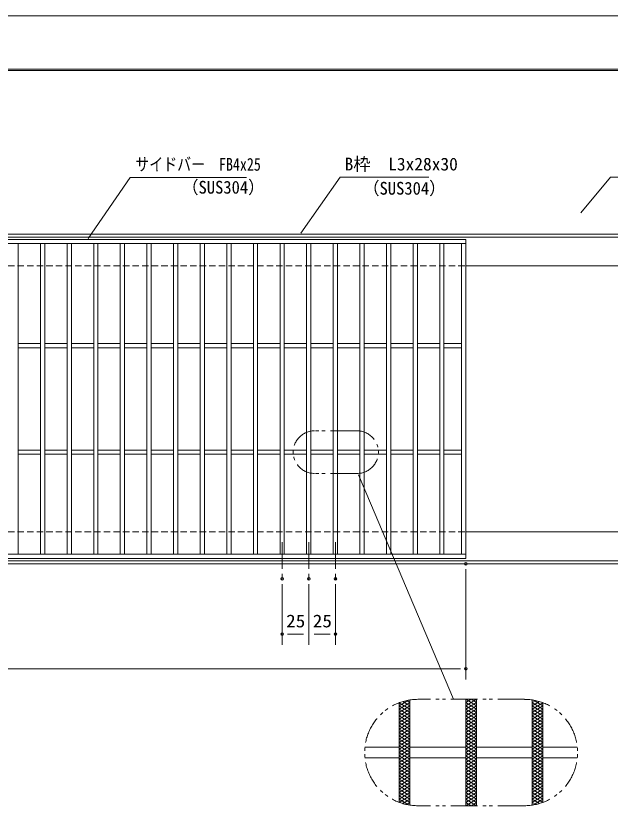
# Model space of a CAD drawing. Units: millimetres, scale not verified. Extents: x -1050 to 1050, y -742 to 742.
# Drawn here: x -218 to 340, y -8 to 742 of the extents above; entities that cross this region are included whole.
import ezdxf
from ezdxf.enums import TextEntityAlignment as Align

# ---------------------------------------------------------------- set-up
doc = ezdxf.new("R2010")
doc.units = ezdxf.units.MM
doc.header["$LTSCALE"] = 5
doc.header["$PDMODE"] = 32
doc.header["$PDSIZE"] = 2.5
for name, pattern in [('CHAIN1', [8, 5, -1, 1, -1]), ('DASHED1', [1.8, 1.2, -0.6]), ('DOUBLE_CHAIN1', [8.8, 5, -1, 0.6, -0.6, 0.6, -1])]:
    doc.linetypes.add(name, pattern=pattern)
for name, color, linetype, lineweight in [('0-0_7-図\u3000枠', 4, 'Continuous', 9), ('0-1_寸法注釈', 2, 'Continuous', 9), ('0-2_想像線', 134, 'DOUBLE_CHAIN1', 9), ('0-3_ハッチング', 4, 'Continuous', 9), ('0-5_DEFPOINTS', 134, 'Continuous', 9), ('0-6_枠', 7, 'Continuous', 9), ('0-7_蓋', 5, 'Continuous', 9), ('0-9_中心線', 6, 'CHAIN1', 9), ('0-A_溝開口', 4, 'DASHED1', 9)]:
    doc.layers.add(name, color=color, linetype=linetype, lineweight=lineweight)
doc.styles.add('ＭＳ ゴシック', font='')
doc.styles.get('ＭＳ ゴシック').set_extended_font_data('MS Gothic')

msp = doc.modelspace()

# ---------------------------------------------------------------- linework, layer by layer
at = {"layer": '0-0_7-図\u3000枠'}
msp.add_line((-973.75, 691.25), (998.75, 691.25), dxfattribs=at)
msp.add_lwpolyline([(-975, 692.5), (1000, 692.5), (1000, -692.5)], dxfattribs=at)
at = {"layer": '0-1_寸法注釈'}
for p, q in [((193.136, 100.159), (103.935, 311.249)), ((204.55, 222.475), (204.55, 118.953)), ((32.05, 208.328), (32.05, 151.522)), ((57.05, 208.328), (57.05, 151.522)), ((57.05, 208.328), (57.05, 151.522)), ((82.05, 208.328), (82.05, 151.522)), ((52.05, 161.522), (37.05, 161.522)), ((62.05, 161.522), (77.05, 161.522)), ((-785.45, 128.953), (199.55, 128.953))]:
    msp.add_line(p, q, dxfattribs=at)
for points in [[(-1.475, 590.749), (-110.699, 590.749), (-149.985, 533.294)], [(169.797, 590.968), (86.447, 590.968), (49.664, 538.288)], [(389.478, 590.968), (340.425, 590.968), (312.702, 557.538)]]:
    msp.add_lwpolyline(points, dxfattribs=at)
at = {"layer": '0-2_想像線'}
for p, q in [((102.443, 352.487), (62.443, 352.487)), ((102.443, 312.487), (62.443, 312.487)), ((259.55, 100.159), (159.55, 100.159)), ((259.55, 0.159), (159.55, 0.159))]:
    msp.add_line(p, q, dxfattribs=at)
for centre, radius, start, end in [((62.443, 332.487), 20, 90, 270), ((102.443, 332.487), 20, 270, 90), ((159.55, 50.159), 50, 90, 270), ((259.55, 50.159), 50, 270, 90)]:
    msp.add_arc(centre, radius, start, end, dxfattribs=at)
at = {"layer": '0-3_ハッチング'}
for p, q in [((142.05, 93.909), (150.822, 99.391)), ((145.346, 98.099), (152.05, 93.909)), ((148.889, 99.009), (152.05, 97.034)), ((204.55, 93.909), (214.55, 100.159)), ((204.55, 100.159), (214.55, 93.909)), ((204.55, 97.034), (209.55, 100.159)), ((209.55, 100.159), (214.55, 97.034)), ((267.05, 97.034), (270.211, 99.009)), ((267.05, 93.909), (273.754, 98.099)), ((268.278, 99.391), (277.05, 93.909)), ((142.05, 90.784), (152.05, 97.034)), ((142.05, 87.659), (152.05, 93.909)), ((142.05, 93.909), (152.05, 87.659)), ((142.05, 84.534), (152.05, 90.784)), ((142.05, 90.784), (152.05, 84.534)), ((142.088, 97.011), (152.05, 90.784)), ((204.55, 90.784), (214.55, 97.034)), ((204.55, 97.034), (214.55, 90.784)), ((204.55, 87.659), (214.55, 93.909)), ((204.55, 93.909), (214.55, 87.659)), ((204.55, 84.534), (214.55, 90.784)), ((204.55, 90.784), (214.55, 84.534)), ((267.05, 97.034), (277.05, 90.784)), ((267.05, 90.784), (277.012, 97.011)), ((267.05, 87.659), (277.05, 93.909)), ((267.05, 93.909), (277.05, 87.659)), ((267.05, 84.534), (277.05, 90.784)), ((267.05, 90.784), (277.05, 84.534)), ((142.05, 87.659), (152.05, 81.409)), ((142.05, 81.409), (152.05, 87.659)), ((142.05, 84.534), (152.05, 78.284)), ((142.05, 78.284), (152.05, 84.534)), ((204.55, 87.659), (214.55, 81.409)), ((204.55, 81.409), (214.55, 87.659)), ((204.55, 84.534), (214.55, 78.284)), ((204.55, 78.284), (214.55, 84.534)), ((267.05, 87.659), (277.05, 81.409)), ((267.05, 81.409), (277.05, 87.659)), ((267.05, 84.534), (277.05, 78.284)), ((267.05, 78.284), (277.05, 84.534)), ((142.05, 81.409), (152.05, 75.159)), ((142.05, 75.159), (152.05, 81.409)), ((142.05, 78.284), (152.05, 72.034)), ((142.05, 72.034), (152.05, 78.284)), ((142.05, 75.159), (152.05, 68.909)), ((142.05, 68.909), (152.05, 75.159)), ((204.55, 81.409), (214.55, 75.159)), ((204.55, 75.159), (214.55, 81.409)), ((204.55, 78.284), (214.55, 72.034)), ((204.55, 72.034), (214.55, 78.284)), ((204.55, 75.159), (214.55, 68.909)), ((204.55, 68.909), (214.55, 75.159)), ((267.05, 81.409), (277.05, 75.159)), ((267.05, 75.159), (277.05, 81.409)), ((267.05, 78.284), (277.05, 72.034)), ((267.05, 72.034), (277.05, 78.284)), ((267.05, 75.159), (277.05, 68.909)), ((267.05, 68.909), (277.05, 75.159)), ((142.05, 72.034), (152.05, 65.784)), ((142.05, 65.784), (152.05, 72.034)), ((142.05, 62.659), (152.05, 68.909)), ((142.05, 68.909), (152.05, 62.659)), ((204.55, 72.034), (214.55, 65.784)), ((204.55, 65.784), (214.55, 72.034)), ((204.55, 62.659), (214.55, 68.909)), ((204.55, 68.909), (214.55, 62.659)), ((267.05, 72.034), (277.05, 65.784)), ((267.05, 65.784), (277.05, 72.034)), ((267.05, 62.659), (277.05, 68.909)), ((267.05, 68.909), (277.05, 62.659)), ((142.05, 59.534), (152.05, 65.784)), ((142.05, 65.784), (152.05, 59.534)), ((142.05, 56.409), (152.05, 62.659)), ((142.05, 62.659), (152.05, 56.409)), ((204.55, 59.534), (214.55, 65.784)), ((204.55, 65.784), (214.55, 59.534)), ((204.55, 56.409), (214.55, 62.659)), ((204.55, 62.659), (214.55, 56.409)), ((267.05, 59.534), (277.05, 65.784)), ((267.05, 65.784), (277.05, 59.534)), ((267.05, 56.409), (277.05, 62.659)), ((267.05, 62.659), (277.05, 56.409)), ((142.05, 53.284), (152.05, 59.534)), ((142.05, 59.534), (152.05, 53.284)), ((142.05, 50.159), (152.05, 56.409)), ((142.05, 56.409), (152.05, 50.159)), ((142.05, 47.034), (152.05, 53.284)), ((142.05, 53.284), (152.05, 47.034)), ((204.55, 53.284), (214.55, 59.534)), ((204.55, 59.534), (214.55, 53.284)), ((204.55, 50.159), (214.55, 56.409)), ((204.55, 56.409), (214.55, 50.159)), ((204.55, 47.034), (214.55, 53.284)), ((204.55, 53.284), (214.55, 47.034)), ((267.05, 53.284), (277.05, 59.534)), ((267.05, 59.534), (277.05, 53.284)), ((267.05, 50.159), (277.05, 56.409)), ((267.05, 56.409), (277.05, 50.159)), ((267.05, 47.034), (277.05, 53.284)), ((267.05, 53.284), (277.05, 47.034)), ((142.05, 43.909), (152.05, 50.159)), ((142.05, 50.159), (152.05, 43.909)), ((142.05, 40.784), (152.05, 47.034)), ((142.05, 47.034), (152.05, 40.784)), ((204.55, 43.909), (214.55, 50.159)), ((204.55, 50.159), (214.55, 43.909)), ((204.55, 40.784), (214.55, 47.034)), ((204.55, 47.034), (214.55, 40.784)), ((267.05, 43.909), (277.05, 50.159)), ((267.05, 50.159), (277.05, 43.909)), ((267.05, 40.784), (277.05, 47.034)), ((267.05, 47.034), (277.05, 40.784)), ((142.05, 37.659), (152.05, 43.909)), ((142.05, 43.909), (152.05, 37.659)), ((142.05, 34.534), (152.05, 40.784)), ((142.05, 40.784), (152.05, 34.534)), ((142.05, 31.409), (152.05, 37.659)), ((142.05, 37.659), (152.05, 31.409)), ((204.55, 37.659), (214.55, 43.909)), ((204.55, 43.909), (214.55, 37.659)), ((204.55, 34.534), (214.55, 40.784)), ((204.55, 40.784), (214.55, 34.534)), ((204.55, 31.409), (214.55, 37.659)), ((204.55, 37.659), (214.55, 31.409)), ((267.05, 37.659), (277.05, 43.909)), ((267.05, 43.909), (277.05, 37.659)), ((267.05, 34.534), (277.05, 40.784)), ((267.05, 40.784), (277.05, 34.534)), ((267.05, 31.409), (277.05, 37.659)), ((267.05, 37.659), (277.05, 31.409)), ((142.05, 28.284), (152.05, 34.534)), ((142.05, 34.534), (152.05, 28.284)), ((142.05, 25.159), (152.05, 31.409)), ((142.05, 31.409), (152.05, 25.159)), ((204.55, 28.284), (214.55, 34.534)), ((204.55, 34.534), (214.55, 28.284)), ((204.55, 25.159), (214.55, 31.409)), ((204.55, 31.409), (214.55, 25.159)), ((267.05, 28.284), (277.05, 34.534)), ((267.05, 34.534), (277.05, 28.284)), ((267.05, 25.159), (277.05, 31.409)), ((267.05, 31.409), (277.05, 25.159)), ((142.05, 28.284), (152.05, 22.034)), ((142.05, 22.034), (152.05, 28.284)), ((142.05, 25.159), (152.05, 18.909)), ((142.05, 18.909), (152.05, 25.159)), ((204.55, 28.284), (214.55, 22.034)), ((204.55, 22.034), (214.55, 28.284)), ((204.55, 25.159), (214.55, 18.909)), ((204.55, 18.909), (214.55, 25.159)), ((267.05, 28.284), (277.05, 22.034)), ((267.05, 22.034), (277.05, 28.284)), ((267.05, 25.159), (277.05, 18.909)), ((267.05, 18.909), (277.05, 25.159)), ((142.05, 22.034), (152.05, 15.784)), ((142.05, 15.784), (152.05, 22.034)), ((142.05, 18.909), (152.05, 12.659)), ((142.05, 12.659), (152.05, 18.909)), ((142.05, 15.784), (152.05, 9.534)), ((142.05, 9.534), (152.05, 15.784)), ((204.55, 22.034), (214.55, 15.784)), ((204.55, 15.784), (214.55, 22.034)), ((204.55, 18.909), (214.55, 12.659)), ((204.55, 12.659), (214.55, 18.909)), ((204.55, 15.784), (214.55, 9.534)), ((204.55, 9.534), (214.55, 15.784)), ((267.05, 22.034), (277.05, 15.784)), ((267.05, 15.784), (277.05, 22.034)), ((267.05, 18.909), (277.05, 12.659)), ((267.05, 12.659), (277.05, 18.909)), ((267.05, 15.784), (277.05, 9.534)), ((267.05, 9.534), (277.05, 15.784)), ((142.05, 12.659), (152.05, 6.409)), ((142.05, 6.409), (152.05, 12.659)), ((142.05, 9.534), (152.05, 3.284)), ((142.088, 3.308), (152.05, 9.534)), ((204.55, 12.659), (214.55, 6.409)), ((204.55, 6.409), (214.55, 12.659)), ((204.55, 9.534), (214.55, 3.284)), ((204.55, 3.284), (214.55, 9.534)), ((267.05, 12.659), (277.05, 6.409)), ((267.05, 6.409), (277.05, 12.659)), ((267.05, 9.534), (277.012, 3.308)), ((267.05, 3.284), (277.05, 9.534)), ((142.05, 6.409), (150.822, 0.927)), ((145.346, 2.219), (152.05, 6.409)), ((148.889, 1.309), (152.05, 3.284)), ((204.55, 6.409), (214.55, 0.159)), ((204.55, 0.159), (214.55, 6.409)), ((204.55, 3.284), (209.55, 0.159)), ((209.55, 0.159), (214.55, 3.284)), ((267.05, 6.409), (273.754, 2.219)), ((267.05, 3.284), (270.211, 1.309)), ((268.278, 0.927), (277.05, 6.409))]:
    msp.add_line(p, q, dxfattribs=at)
at = {"layer": '0-5_DEFPOINTS'}
msp.add_lwpolyline([(-1050, -742.5), (-1050, 742.5), (1050, 742.5), (1050, -742.5)], close=True, dxfattribs=at)
for p in [(204.55, 227.475), (32.05, 213.328), (57.05, 213.328), (82.05, 213.328), (32.05, 161.522), (82.05, 161.522), (204.55, 128.953)]:
    msp.add_point(p, dxfattribs=at)
at = {"layer": '0-6_枠'}
for p, q in [((-795.45, 537.475), (409.55, 537.475)), ((-792.45, 534.475), (407.714, 534.475)), ((204.55, 507.475), (409.55, 507.475)), ((204.55, 257.475), (409.55, 257.475)), ((-795.45, 227.475), (409.55, 227.475)), ((-792.45, 230.475), (411.386, 230.475))]:
    msp.add_line(p, q, dxfattribs=at)
at = {"layer": '0-7_蓋'}
for p, q in [((204.55, 532.475), (-790.45, 532.475)), ((204.55, 528.475), (-790.45, 528.475)), ((-215.95, 528.475), (-215.95, 236.475)), ((-194.95, 528.475), (-194.95, 236.475)), ((-190.95, 528.475), (-190.95, 236.475)), ((-169.95, 528.475), (-169.95, 236.475)), ((-165.95, 528.475), (-165.95, 236.475)), ((-144.95, 528.475), (-144.95, 236.475)), ((-140.95, 528.475), (-140.95, 236.475)), ((-119.95, 528.475), (-119.95, 236.475)), ((-115.95, 528.475), (-115.95, 236.475)), ((-94.95, 528.475), (-94.95, 236.475)), ((-90.95, 528.475), (-90.95, 236.475)), ((-69.95, 528.475), (-69.95, 236.475)), ((-65.95, 528.475), (-65.95, 236.475)), ((-44.95, 528.475), (-44.95, 236.475)), ((-40.95, 528.475), (-40.95, 236.475)), ((-19.95, 528.475), (-19.95, 236.475)), ((-15.95, 528.475), (-15.95, 236.475)), ((5.05, 528.475), (5.05, 236.475)), ((9.05, 528.475), (9.05, 236.475)), ((30.05, 528.475), (30.05, 236.475)), ((34.05, 528.475), (34.05, 236.475)), ((55.05, 528.475), (55.05, 236.475)), ((59.05, 528.475), (59.05, 236.475)), ((80.05, 528.475), (80.05, 236.475)), ((84.05, 528.475), (84.05, 236.475)), ((105.05, 528.475), (105.05, 236.475)), ((109.05, 528.475), (109.05, 236.475)), ((130.05, 528.475), (130.05, 236.475)), ((134.05, 528.475), (134.05, 236.475)), ((155.05, 528.475), (155.05, 236.475)), ((159.05, 528.475), (159.05, 236.475)), ((180.05, 528.475), (180.05, 236.475)), ((184.05, 528.475), (184.05, 236.475)), ((200.55, 236.475), (200.55, 528.475)), ((204.55, 232.475), (204.55, 532.475)), ((-194.95, 434.475), (-215.95, 434.475)), ((-194.95, 430.475), (-215.95, 430.475)), ((-169.95, 434.475), (-190.95, 434.475)), ((-169.95, 430.475), (-190.95, 430.475)), ((-144.95, 434.475), (-165.95, 434.475)), ((-144.95, 430.475), (-165.95, 430.475)), ((-119.95, 434.475), (-140.95, 434.475)), ((-119.95, 430.475), (-140.95, 430.475)), ((-94.95, 434.475), (-115.95, 434.475)), ((-94.95, 430.475), (-115.95, 430.475)), ((-69.95, 434.475), (-90.95, 434.475)), ((-69.95, 430.475), (-90.95, 430.475)), ((-44.95, 434.475), (-65.95, 434.475)), ((-44.95, 430.475), (-65.95, 430.475)), ((-19.95, 434.475), (-40.95, 434.475)), ((-19.95, 430.475), (-40.95, 430.475)), ((5.05, 434.475), (-15.95, 434.475)), ((5.05, 430.475), (-15.95, 430.475)), ((30.05, 434.475), (9.05, 434.475)), ((30.05, 430.475), (9.05, 430.475)), ((55.05, 434.475), (34.05, 434.475)), ((55.05, 430.475), (34.05, 430.475)), ((80.05, 434.475), (59.05, 434.475)), ((80.05, 430.475), (59.05, 430.475)), ((105.05, 434.475), (84.05, 434.475)), ((105.05, 430.475), (84.05, 430.475)), ((130.05, 434.475), (109.05, 434.475)), ((130.05, 430.475), (109.05, 430.475)), ((155.05, 434.475), (134.05, 434.475)), ((155.05, 430.475), (134.05, 430.475)), ((180.05, 434.475), (159.05, 434.475)), ((180.05, 430.475), (159.05, 430.475)), ((200.55, 434.475), (184.05, 434.475)), ((200.55, 430.475), (184.05, 430.475)), ((-194.95, 334.475), (-215.95, 334.475)), ((-194.95, 330.475), (-215.95, 330.475)), ((-169.95, 334.475), (-190.95, 334.475)), ((-169.95, 330.475), (-190.95, 330.475)), ((-144.95, 334.475), (-165.95, 334.475)), ((-144.95, 330.475), (-165.95, 330.475)), ((-119.95, 334.475), (-140.95, 334.475)), ((-119.95, 330.475), (-140.95, 330.475)), ((-94.95, 334.475), (-115.95, 334.475)), ((-94.95, 330.475), (-115.95, 330.475)), ((-69.95, 334.475), (-90.95, 334.475)), ((-69.95, 330.475), (-90.95, 330.475)), ((-44.95, 334.475), (-65.95, 334.475)), ((-44.95, 330.475), (-65.95, 330.475)), ((-19.95, 334.475), (-40.95, 334.475)), ((-19.95, 330.475), (-40.95, 330.475)), ((5.05, 334.475), (-15.95, 334.475)), ((5.05, 330.475), (-15.95, 330.475)), ((30.05, 334.475), (9.05, 334.475)), ((30.05, 330.475), (9.05, 330.475)), ((55.05, 334.475), (34.05, 334.475)), ((55.05, 330.475), (34.05, 330.475)), ((80.05, 334.475), (59.05, 334.475)), ((80.05, 330.475), (59.05, 330.475)), ((105.05, 334.475), (84.05, 334.475)), ((105.05, 330.475), (84.05, 330.475)), ((130.05, 334.475), (109.05, 334.475)), ((130.05, 330.475), (109.05, 330.475)), ((155.05, 334.475), (134.05, 334.475)), ((155.05, 330.475), (134.05, 330.475)), ((180.05, 334.475), (159.05, 334.475)), ((180.05, 330.475), (159.05, 330.475)), ((200.55, 334.475), (184.05, 334.475)), ((200.55, 330.475), (184.05, 330.475)), ((-790.45, 236.475), (204.55, 236.475)), ((-790.45, 232.475), (204.55, 232.475)), ((152.05, 99.593), (152.05, 0.725)), ((152.05, 99.593), (152.05, 0.725)), ((204.55, 100.159), (204.55, 0.159)), ((204.55, 100.159), (204.55, 0.159)), ((214.55, 100.159), (214.55, 0.159)), ((214.55, 100.159), (214.55, 0.159)), ((267.05, 99.593), (267.05, 0.725)), ((267.05, 99.593), (267.05, 0.725)), ((142.05, 96.997), (142.05, 3.322)), ((142.05, 96.997), (142.05, 3.322)), ((277.05, 96.997), (277.05, 3.322)), ((277.05, 96.997), (277.05, 3.322)), ((109.801, 55.159), (142.05, 55.159)), ((152.05, 55.159), (204.55, 55.159)), ((214.55, 55.159), (267.05, 55.159)), ((277.05, 55.159), (309.299, 55.159)), ((109.801, 45.159), (142.05, 45.159)), ((152.05, 45.159), (204.55, 45.159)), ((214.55, 45.159), (267.05, 45.159)), ((277.05, 45.159), (309.299, 45.159))]:
    msp.add_line(p, q, dxfattribs=at)
at = {"layer": '0-9_中心線'}
for p, q in [((32.05, 247.969), (32.05, 213.328)), ((57.05, 247.969), (57.05, 213.328)), ((82.05, 247.969), (82.05, 213.328))]:
    msp.add_line(p, q, dxfattribs=at)
at = {"layer": '0-A_溝開口'}
for p, q in [((-765.45, 507.475), (204.55, 507.475)), ((-765.45, 257.475), (204.55, 257.475))]:
    msp.add_line(p, q, dxfattribs=at)

# ---------------------------------------------------------------- texts
at = {"layer": '0-1_寸法注釈', "color": 7, "style": 'ＭＳ ゴシック'}
for s, width, p in [('サイドバー\u3000FB4x25', 0.8, (-105.921, 593.436)), ('（SUS304）', 0.95, (-62.079, 571.881)), ('（SUS304）', 0.95, (107.958, 570.919)), ('25', 1.1, (35.817, 164.209)), ('25', 1.1, (60.817, 164.209))]:
    msp.add_text(s, height=12.02, dxfattribs=dict(at, width=width)).set_placement(p, align=Align.BOTTOM_LEFT)
msp.add_text('B枠\u3000L3x28x30', height=12.02, dxfattribs=at).set_placement((90.7, 593.655), align=Align.BOTTOM_LEFT)

doc.saveas('drawing.dxf')
